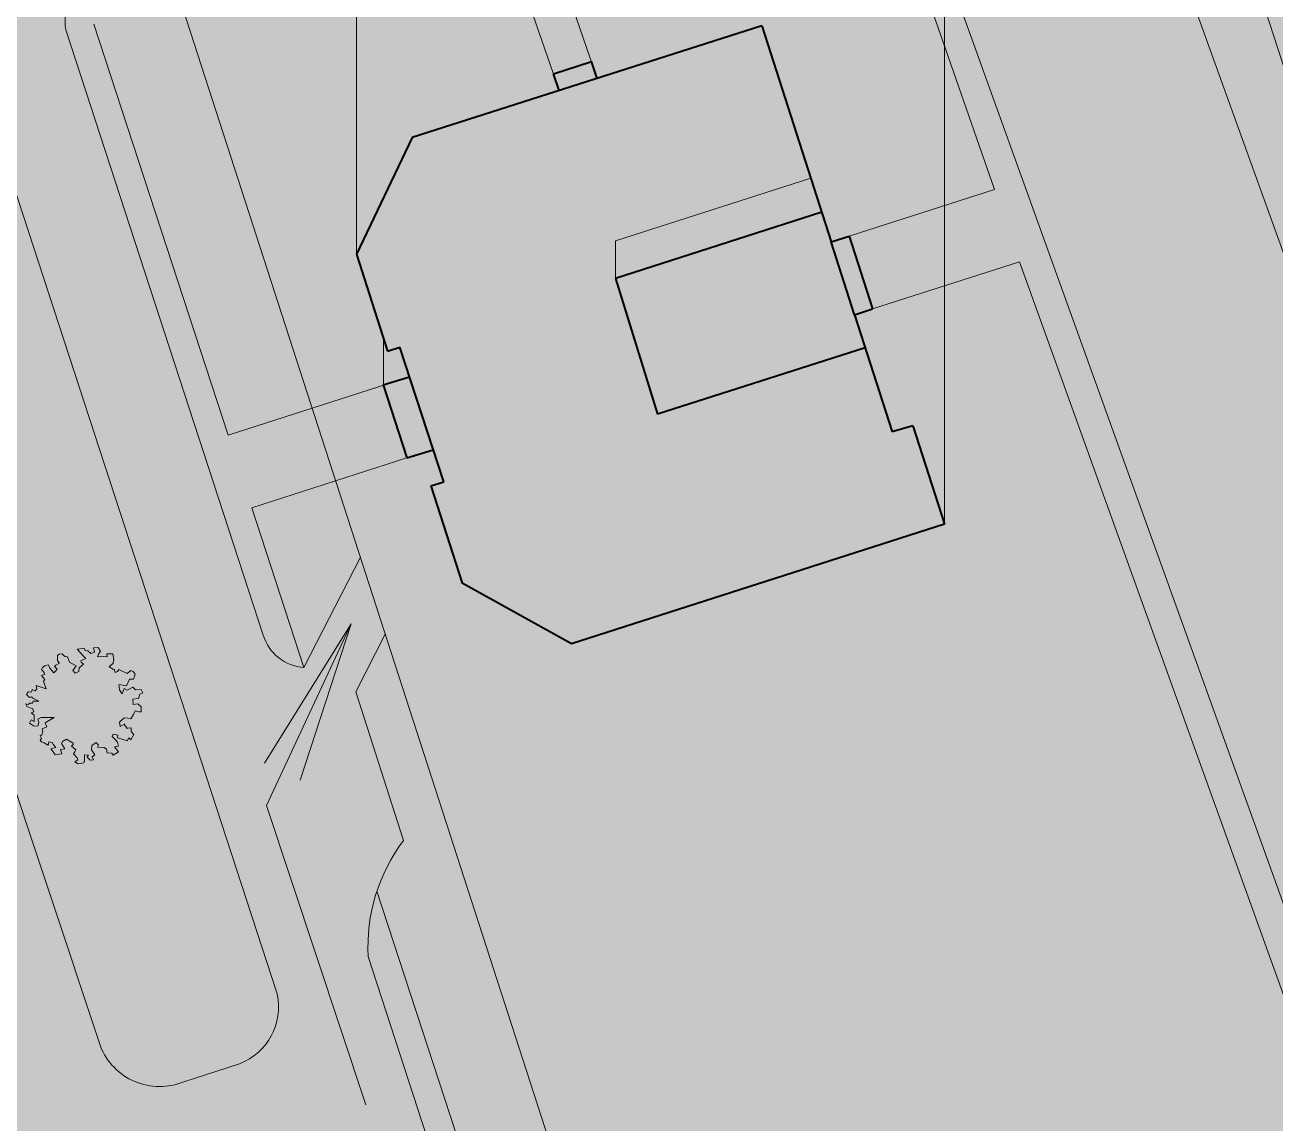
# Model space of a CAD drawing. Header units: millimetres. Extents: x 145836 to 266027, y 108786 to 206069.
# Drawn here: x 158322 to 164393, y 130783 to 136117 of the extents above; entities that cross this region are included whole.
import ezdxf

# ---------------------------------------------------------------- set-up
doc = ezdxf.new("R2010")
doc.units = ezdxf.units.MM
doc.layers.get('0').update_dxf_attribs({"color": 250})

msp = doc.modelspace()

# ---------------------------------------------------------------- hatches: boundary and pattern name
at = {"lineweight": 13}
h = msp.add_hatch(color=5, dxfattribs=at)
h.set_gradient(color1=(194, 223, 180), color2=(197, 224, 184), centered=1, one_color=1, tint=0.8)
h.paths.add_polyline_path([(166933.1, 141319.5, 0.354307), (167176.9, 141662.2), (167124.4, 142051.3, 0.374648), (166744.4, 142345.8), (155955.9, 140944, 0.443182), (155615.1, 140398), (158688.2, 131156, 0.375268), (159051, 130969.7), (159363, 131071.5, 0.375129), (159546.4, 131410.3), (156950.9, 139366.8, -0.572776), (157409.8, 140061), (160112.5, 140418.2), (160203.1, 140607.8), (161900.9, 141151.9), (162054.3, 140674.8)])
h.paths.add_polyline_path([(167102.2, 140139, 0.742749), (167005.1, 140859.1), (162203.5, 140210.6), (162429.1, 139508.6)])
h.paths.add_polyline_path([(157735.8, 139607.3, 0.43561), (157497.5, 139229.6), (158300.3, 136768.6, 0.322783), (158485.3, 136656.7), (158896.6, 136791.2), (158783.1, 137142.1), (159932.4, 137513.8), (159932.4, 139903.9)], flags=17)
at = {"lineweight": 20}
h = msp.add_hatch(color=254, dxfattribs=at)
h.paths.add_polyline_path([(159932.4, 140041.1), (160112.5, 140418.2), (157233.8, 140037.7, 0.293439), (156904.7, 139633.5), (157930.3, 139633.5), (159932.4, 139903.9)])
h.paths.add_polyline_path([(159007.4, 136448.7), (158896.6, 136791.2), (158567.4, 136683.6, -0.512429), (158290.3, 136799.3), (157497.5, 139229.6, -0.466932), (157767.2, 139611.5), (157930.3, 139633.5), (156904.7, 139633.5, 0.071899), (156908.9, 139495.6), (158704.9, 133990.2), (159206.6, 133990.2), (158520.2, 136094.4, -0.36162), (158649.6, 136331.9)])
h = msp.add_hatch(color=254, dxfattribs=at)
h.paths.add_polyline_path([(171272.5, 137755.7), (171272.5, 139434.4), (169225.4, 137152.2), (169464.5, 136926.9, -0.394827), (169464.5, 136620.6), (169149.9, 136269.9), (169582.5, 135862.3, -0.029779), (169613.4, 135906)])
h.paths.add_polyline_path([(163635.3, 137227.7), (163323.1, 137125.8, -0.38277), (163054.9, 137258.8), (162787.3, 138001.9), (162787.3, 136420.3), (163662.4, 133990.2), (164801.1, 133990.2)])
h.paths.add_polyline_path([(166528.4, 133990.2), (166389.3, 133990.2), (165568.1, 133074.7), (165807.2, 132849.4, -0.394827), (165807.2, 132543.1), (165600.4, 132312.6), (165809.8, 131665.4), (166528.4, 132466.6)])
at = {"lineweight": 13}
h = msp.add_hatch(color=252, dxfattribs=at)
h.paths.add_polyline_path([(162787.3, 138001.9), (162646.9, 138391.9), (162136.7, 138226.9), (162200, 138051.2, -0.286235), (162135.6, 137850.5), (159932.4, 137130), (159932.4, 136750.4), (162243.2, 137504.2, -0.357663), (162432.9, 137404.4), (162787.3, 136420.3)])
h.paths.add_polyline_path([(162787.3, 138437.3), (162646.9, 138391.9), (162787.3, 138001.9)])
h.paths.add_polyline_path([(160740.2, 136900.1), (162199.8, 137376.2, -0.393064), (162343.2, 137295.7), (162787.3, 136018.3), (162787.3, 136420.3), (162432.9, 137404.4, 0.357663), (162243.2, 137504.2), (159932.4, 136750.4), (159932.4, 136636.5), (160557.6, 136840.5), (160888.4, 135880.3), (161072.9, 135939.4)])
h.paths.add_polyline_path([(160557.6, 136840.5), (159932.4, 136636.5), (159932.4, 135003.4), (160203.1, 135570.1), (160916.5, 135798.7), (160888.4, 135880.3)])
h.paths.add_polyline_path([(161072.9, 135939.4), (160888.4, 135880.3), (160916.5, 135798.7), (161101.2, 135857.9)], flags=17)
h.paths.add_polyline_path([(162341.3, 137301.2, 0.379317), (162199.8, 137376.2), (160740.2, 136900.1), (161072.9, 135939.4), (161073.1, 135939.5), (161101.2, 135857.9), (161900.9, 136114.1), (162237.3, 135064.2), (162324.5, 135092.1), (162787.3, 135240.4), (162787.3, 136018.3)])
at = {"lineweight": 20}
h = msp.add_hatch(color=256, dxfattribs=at)
h.set_gradient(color1=(194, 223, 180), color2=(197, 224, 184), centered=1, one_color=1, tint=0.8)
h.paths.add_polyline_path([(166396.5, 136138.1), (165373.6, 136138.1), (165536.8, 135685), (166089.7, 135867.3), (166106.9, 135815.3)], flags=17)
h.paths.add_polyline_path([(165549.5, 134794.2), (165282.8, 135601.2), (165485, 135667.9), (165315.6, 136138.1), (165089.4, 136138.1), (164514.4, 137734.9), (163910.2, 137537.8), (165600.4, 132312.6), (165813.4, 132550.1, 0.38277), (165807.2, 132849.4), (165568.1, 133074.7), (166528.4, 134145.3), (166528.4, 135199.1), (166996.3, 136273.1), (167251.5, 136032.6), (167251.5, 136543.9), (167445.4, 136642.5), (167159.8, 136908.6), (166126.4, 135756.4), (166356.4, 135060.4)])
h = msp.add_hatch(color=256, dxfattribs=at)
h.set_gradient(color1=(194, 223, 180), color2=(197, 224, 184), centered=1, one_color=1, tint=0.8)
h.paths.add_polyline_path([(163910.2, 137537.8), (163054.9, 137258.8, 0.38277), (163323.1, 137125.8), (163635.3, 137227.7), (164874.1, 133787.7), (164564, 133656.6, 0.35404), (164444, 133401.4), (164883.3, 132181.2, 0.532278), (165397.2, 132086.1), (165600.4, 132312.6)])
h = msp.add_hatch(color=254, dxfattribs=at)
h.paths.add_polyline_path([(156748.8, 136988.3), (156748.8, 134210.1, -0.063744), (156777.2, 134140.4), (156827.3, 133990.2), (157745.7, 133990.2)])
h.paths.add_polyline_path([(157745.7, 133990.2), (156827.3, 133990.2), (158226.5, 129798.1, -0.342133), (158060.7, 129491.9), (157959.9, 129458.2), (157959.9, 128260.9), (158016.4, 128098), (158363.9, 128098), (158066.9, 128988.7, -0.344228), (158145.7, 129133), (158317.5, 129190.3, -0.33474), (158451.7, 129123.3), (158793.9, 128098), (159714.6, 128098), (159020.4, 130160.4, -0.454595), (159266.1, 130591.6), (159482.5, 130662.2, -0.364982), (159857.6, 130456.4), (160627, 128098), (161128.7, 128098), (159988.8, 131592.6, -0.175968), (160160.3, 132156.5), (159928.8, 132878.2), (160071.9, 133158), (159950.7, 133532.5), (159676.9, 132996.8, -0.313709), (159479.4, 133154), (159206.6, 133990.2), (158704.9, 133990.2), (159546.4, 131410.3, -0.375129), (159363, 131071.5), (159093.2, 130983.5, -0.416721), (158688.2, 131156)])
at = {"lineweight": 20, "true_color": 0xfff1c7}
h = msp.add_hatch(color=254, dxfattribs=at)
h.paths.add_polyline_path([(162787.3, 136420.3), (162787.3, 136018.3), (163030.6, 135318.4), (162787.3, 135240.4), (162787.3, 134849.7), (163152.8, 134966.8), (165383.2, 128766.8), (165526.6, 128813.2)])
h.paths.add_polyline_path([(159716.6, 134256.4), (159308.6, 134125.7), (158657, 136120.7, -0.369789), (158741.9, 136248.2), (159040.7, 136345.7), (159007.4, 136448.7), (158649.6, 136331.9, 0.36162), (158520.2, 136094.4), (159482.8, 133143.6, 0.300185), (159676.9, 132996.8), (159424, 133771.9), (159830.7, 133903.5)])
h.paths.add_polyline_path([(159932.4, 136636.5), (159932.4, 136750.4), (159007.4, 136448.7), (159040.7, 136345.7)])
at = {"lineweight": 13}
h = msp.add_hatch(color=5, dxfattribs=at)
h.set_gradient(color1=(194, 223, 180), color2=(197, 224, 184), centered=1, one_color=1, tint=0.8)
h.paths.add_polyline_path([(159716.6, 134256.4), (160062.8, 134367.4), (160062.2, 134369.4), (160062.8, 134369.6), (160062.8, 134596.4), (159932.4, 135003.4), (159932.4, 136636.5), (159040.7, 136345.7)])
h.paths.add_polyline_path([(159308.6, 134125.7), (159716.6, 134256.4), (159040.7, 136345.7), (158732.9, 136245.2, 0.347053), (158657, 136120.7)])
at = {"lineweight": 20, "true_color": 0xb5b5b5}
h = msp.add_hatch(color=253, dxfattribs=at)
h.paths.add_polyline_path([(161190.8, 134886.7), (161190.8, 135069.4), (162138.4, 135373), (161900.9, 136114.1), (160203.1, 135570.1), (159932.4, 135003.4), (160083, 134533.7), (160142.2, 134551.7), (160355.6, 133897.7), (160292.9, 133878.4), (160444.5, 133405.4), (160976.1, 133111.6), (162787.3, 133692), (162633.9, 134170.5), (162533.1, 134141.4), (162402.2, 134549.9), (161393.9, 134226.8)])
h.paths.add_polyline_path([(162402.2, 134549.9), (162350.9, 134709.9), (162237.3, 135064.2), (162191.5, 135207.4), (161190.8, 134886.7), (161393.9, 134226.8)], flags=16)
at = {"lineweight": 13}
h = msp.add_hatch(color=5, dxfattribs=at)
h.set_gradient(color1=(194, 223, 180), color2=(197, 224, 184), centered=1, one_color=1, tint=0.8)
h.paths.add_polyline_path([(162787.3, 136018.3), (162787.3, 135240.4), (163030.6, 135318.4)])
at = {"lineweight": 20}
for color, points in [(252, [(162191.5, 135207.4), (162138.4, 135373), (161190.8, 135069.4), (161190.8, 134886.7)]), (253, [(160189.1, 134407.9), (160062.8, 134369.6), (160062.8, 134367.4), (160175.8, 134015), (160304.5, 134054.1)]), (254, [(165809.8, 131665.4), (165600.4, 132312.6), (165397.2, 132086.1, -0.532278), (164883.3, 132181.2), (164444, 133401.4, -0.38277), (164584.9, 133665.4), (164874.1, 133787.7), (164801.1, 133990.2), (163662.4, 133990.2), (165526.6, 128813.2), (166036.8, 128978.3), (165575.4, 130259.4, -0.201682), (165683, 131524.1)])]:
    msp.add_hatch(color=color, dxfattribs=at).paths.add_polyline_path(points)
at = {"lineweight": 13}
h = msp.add_hatch(color=252, dxfattribs=at)
h.paths.add_polyline_path([(162324.5, 135092.1), (162237.3, 135064.2), (162350.9, 134709.9), (162438.1, 134737.8)])
h.paths.add_polyline_path([(162787.3, 135240.4), (162324.5, 135092.1), (162438.1, 134737.8), (162787.3, 134849.7)])
h.paths.add_polyline_path([(162787.3, 134849.7), (162438.1, 134737.8), (162350.9, 134709.9), (162533.1, 134141.4), (162633.9, 134170.5), (162787.3, 133692)])
h = msp.add_hatch(color=256, dxfattribs=at)
h.dxf.hatch_style = 1
h.set_gradient(color1=(194, 223, 180), color2=(197, 224, 184), centered=1, one_color=1, tint=0.8)
h.paths.add_polyline_path([(163152.8, 134966.8), (162787.3, 134849.7), (162787.3, 133692), (160976.1, 133111.6), (160444.5, 133405.4), (160292.9, 133878.4), (160355.6, 133897.7), (160304.5, 134054.1), (160175.8, 134015), (159830.7, 133903.5), (160686.5, 131257.9), (164088.6, 132365.6)])
msp.add_hatch(color=252, dxfattribs=at).paths.add_polyline_path([(160142.2, 134551.7), (160083, 134533.7), (160062.8, 134596.4), (160062.8, 134369.6), (160189.1, 134407.9)])
at = {"lineweight": 20, "true_color": 0xfff1c7}
for points in [[(159830.7, 133903.5), (160175.8, 134015), (160062.8, 134367.4), (159716.6, 134256.4)], [(160031.4, 131910.1, 0.093584), (159988.8, 131592.6), (161662.5, 126461.8, 0.388606), (162005.8, 126294.2), (163943, 126943, 0.229501), (164124.7, 127126.7), (161978.5, 126410.4, -0.375346), (161788.1, 126525)]]:
    msp.add_hatch(color=254, dxfattribs=at).paths.add_polyline_path(points)
at = {"lineweight": 40, "true_color": 0xb5b5b5}
msp.add_hatch(color=253, dxfattribs=at).paths.add_polyline_path([(160189.1, 134407.9), (160062.8, 134369.6), (160062.8, 134367.4), (160175.8, 134015), (160304.5, 134054.1)])
at = {"lineweight": 13}
h = msp.add_hatch(color=5, dxfattribs=at)
h.set_gradient(color1=(194, 223, 180), color2=(197, 224, 184), centered=1, one_color=1, tint=0.8)
h.paths.add_polyline_path([(159830.7, 133903.5), (159424, 133771.9), (159676.9, 132996.8), (159950.7, 133532.5)])
h = msp.add_hatch(color=256, dxfattribs=at)
h.paths.add_polyline_path([(159906.7, 133208.5), (159484.6, 132530.9), (159571.7, 132490.3)])
h.paths.add_polyline_path([(159906.7, 133208.5), (159571.7, 132490.3), (159658.9, 132449.6)])
h = msp.add_hatch(color=5, dxfattribs=at)
h.set_gradient(color1=(194, 223, 180), color2=(197, 224, 184), centered=1, one_color=1, tint=0.8)
h.paths.add_polyline_path([(165679.4, 127645.6, 0.35438), (165745, 127761.1), (165383.2, 128766.8), (164822.5, 128585.5), (164404.1, 128156.4), (164635.2, 127455.7, 0.133977), (164745.7, 127333.9)])
h.paths.add_polyline_path([(164124.7, 127126.7, 0.144605), (164131.7, 127294.5), (163864.4, 128104.9), (164107.4, 128354.1), (161860.9, 127627.5), (160071.9, 133158), (159928.8, 132878.2), (160160.3, 132156.5, 0.081049), (160031.4, 131910.1), (161788.6, 126523.5, 0.37267), (161978.5, 126410.4)])
at = {"lineweight": 20, "true_color": 0xfcfcfc}
h = msp.add_hatch(color=7, dxfattribs=at)
h.set_gradient(color1=(194, 223, 180), color2=(197, 224, 184), centered=1, one_color=1, tint=0.8)
h.paths.add_polyline_path([(164088.6, 132365.6), (160686.5, 131257.9), (161860.9, 127627.5), (165383.2, 128766.8)])

# ---------------------------------------------------------------- linework, layer by layer
at = {"lineweight": 20}
for p, q in [((155615.1, 140398), (158688.2, 131156)), ((156908.9, 139495.6), (159546.4, 131410.3)), ((163540.4, 138680.9), (166618.2, 129166.3)), ((162432.9, 137404.4), (165903.8, 127765.9)), ((162341.3, 137301.2), (163030.6, 135318.4)), ((163635.3, 137227.7), (164874.1, 133787.7)), ((158783.1, 137142.1), (161860.9, 127627.5)), ((160740.2, 136900.1), (161101.2, 135857.9)), ((160557.6, 136840.5), (160916.5, 135798.7)), ((158520.2, 136094.4), (159479.4, 133154)), ((158657, 136120.7), (159308.6, 134125.7)), ((162324.5, 135092.1), (163030.6, 135318.4)), ((163152.8, 134966.8), (165745, 127761.1)), ((159308.6, 134125.7), (160129.4, 134388.7)), ((159424, 133771.9), (159676.9, 132996.8)), ((160031.4, 131910.1), (161788.6, 126523.5)), ((159988.8, 131592.6), (161662.5, 126461.8)), ((159093.2, 130983.5), (159363, 131071.5))]:
    msp.add_line(p, q, dxfattribs=at)
at = {"color": 252, "lineweight": 9}
for p, q in [((159932.4, 135003.4), (159932.4, 140041.1)), ((162787.3, 133692), (162787.3, 138729.7))]:
    msp.add_line(p, q, dxfattribs=at)
at = {"lineweight": 40}
for p, q in [((161900.9, 136114.1), (160203.1, 135570.1)), ((161900.9, 136114.1), (162237.3, 135064.2)), ((160888.4, 135880.3), (161073.1, 135939.5)), ((161101.2, 135857.9), (161073.1, 135939.5)), ((160916.5, 135798.7), (160888.4, 135880.3)), ((160203.1, 135570.1), (159932.4, 135003.4)), ((162191.5, 135207.4), (161190.8, 134886.7)), ((162237.3, 135064.2), (162324.5, 135092.1)), ((162324.5, 135092.1), (162438.1, 134737.8)), ((162350.9, 134709.9), (162237.3, 135064.2)), ((159932.4, 135003.4), (160083, 134533.7)), ((161190.8, 134886.7), (161393.9, 134226.8)), ((162350.9, 134709.9), (162438.1, 134737.8)), ((162350.9, 134709.9), (162533.1, 134141.4)), ((160083, 134533.7), (160142.2, 134551.7)), ((160355.6, 133897.7), (160142.2, 134551.7)), ((162402.2, 134549.9), (161393.9, 134226.8)), ((160062.2, 134369.4), (160189.1, 134407.9)), ((160062.2, 134369.4), (160175.8, 134015)), ((162633.9, 134170.5), (162533.1, 134141.4)), ((162633.9, 134170.5), (162787.3, 133692)), ((160175.8, 134015), (160304.5, 134054.1)), ((160292.9, 133878.4), (160355.6, 133897.7)), ((160292.9, 133878.4), (160444.5, 133405.4)), ((162787.3, 133692), (160976.1, 133111.6)), ((160976.1, 133111.6), (160444.5, 133405.4))]:
    msp.add_line(p, q, dxfattribs=at)
at = {"color": 252, "lineweight": 20}
for p in [(162138.4, 135373), (161190.8, 134886.7)]:
    msp.add_line(p, (161190.8, 135069.4), dxfattribs=at)
at = {"lineweight": 13}
for p, q in [((163152.8, 134966.8), (162438.1, 134737.8)), ((160175.8, 134015), (159424, 133771.9)), ((159950.7, 133532.5), (159676.9, 132996.8)), ((159906.7, 133208.5), (159484.6, 132530.9)), ((159906.7, 133208.5), (159494.9, 132325.5)), ((159906.7, 133208.5), (159658.9, 132449.6)), ((160071.9, 133158), (159928.8, 132878.2)), ((158600.6, 133088.2), (158575.6, 133085.8)), ((158609, 133089.4), (158600.6, 133088.2)), ((158614.9, 133078.7), (158609, 133089.4)), ((158676.9, 133094.2), (158654.3, 133091.8)), ((158654.3, 133091.8), (158659, 133071.5)), ((158688.8, 133073.9), (158676.9, 133094.2)), ((158488.6, 133060.8), (158479.1, 133054.9)), ((158479.1, 133054.9), (158479.1, 133028.7)), ((158479.1, 133028.7), (158489.8, 133016.8)), ((158502.9, 133062), (158488.6, 133060.8)), ((158516, 133050.1), (158502.9, 133062)), ((158529.1, 133047.7), (158516, 133050.1)), ((158538.7, 133021.5), (158529.1, 133047.7)), ((158575.6, 133085.8), (158605.4, 133051.3)), ((158617.3, 133040.6), (158593.5, 133028.7)), ((158593.5, 133028.7), (158594.7, 133022.7)), ((158605.4, 133051.3), (158617.3, 133040.6)), ((158626.9, 133077.5), (158614.9, 133078.7)), ((158642.4, 133064.4), (158626.9, 133077.5)), ((158659, 133071.5), (158642.4, 133064.4)), ((158674.5, 133047.7), (158680.5, 133064.4)), ((158701.9, 133050.1), (158674.5, 133047.7)), ((158680.5, 133064.4), (158688.8, 133073.9)), ((158721, 133047.7), (158701.9, 133050.1)), ((158748.4, 133062), (158719.8, 133063.2)), ((158719.8, 133063.2), (158721, 133047.7)), ((158753.2, 133035.8), (158748.4, 133062)), ((158749.6, 133016.8), (158753.2, 133035.8)), ((158406.4, 132996.5), (158401.6, 132985.8)), ((158401.6, 132985.8), (158414.7, 132972.7)), ((158418.3, 133004.9), (158406.4, 132996.5)), ((158414.7, 132972.7), (158415.9, 132962)), ((158421.9, 133006.1), (158418.3, 133004.9)), ((158436.2, 133009.6), (158421.9, 133006.1)), ((158442.2, 132993), (158436.2, 133009.6)), ((158461.2, 132970.4), (158442.2, 132993)), ((158473.1, 132982.3), (158461.2, 132970.4)), ((158471.9, 133007.3), (158464.8, 133001.3)), ((158464.8, 133001.3), (158477.9, 132988.2)), ((158489.8, 133016.8), (158471.9, 133007.3)), ((158477.9, 132988.2), (158473.1, 132982.3)), ((158570.9, 133003.7), (158538.7, 133021.5)), ((158554.2, 132981.1), (158570.9, 133003.7)), ((158564.9, 132969.2), (158554.2, 132981.1)), ((158582.8, 132976.3), (158564.9, 132969.2)), ((158585.2, 132994.2), (158582.8, 132976.3)), ((158605.4, 133012), (158585.2, 132994.2)), ((158594.7, 133022.7), (158605.4, 133012)), ((158730.5, 132998.9), (158749.6, 133016.8)), ((158752, 132987), (158730.5, 132998.9)), ((158755.6, 132988.2), (158752, 132987)), ((158760.3, 132971.5), (158755.6, 132988.2)), ((158771.1, 132977.5), (158760.3, 132971.5)), ((158778.2, 132987), (158771.1, 132977.5)), ((158817.5, 132966.8), (158778.2, 132987)), ((158835.4, 132981.1), (158817.5, 132966.8)), ((158847.3, 132976.3), (158835.4, 132981.1)), ((158856.9, 132964.4), (158847.3, 132976.3)), ((158424.9, 132893.3), (158376.2, 132909.5)), ((158376.2, 132909.5), (158379.9, 132893.4)), ((158415.9, 132962), (158402.8, 132957.3)), ((158402.8, 132957.3), (158418.3, 132938.2)), ((158418.3, 132938.2), (158411.2, 132929.9)), ((158411.2, 132929.9), (158424.9, 132893.3)), ((158780.6, 132888.2), (158778.2, 132913.2)), ((158778.2, 132913.2), (158815.1, 132907.3)), ((158815.1, 132907.3), (158829.4, 132939.4)), ((158829.4, 132939.4), (158848.5, 132939.4)), ((158848.5, 132939.4), (158856.9, 132964.4)), ((158337.4, 132878.5), (158329.2, 132865.1)), ((158329.2, 132865.1), (158343.4, 132851)), ((158353.8, 132877), (158337.4, 132878.5)), ((158343.4, 132851), (158353.8, 132853.9)), ((158357.5, 132889.6), (158353.8, 132877)), ((158353.8, 132853.9), (158360.5, 132846.5)), ((158371, 132883), (158357.5, 132889.6)), ((158360.5, 132846.5), (158388.9, 132833.2)), ((158379.9, 132893.4), (158371, 132883)), ((158793.7, 132868), (158780.6, 132888.2)), ((158803.2, 132894.2), (158793.7, 132868)), ((158817.5, 132885.8), (158803.2, 132894.2)), ((158844.9, 132900.1), (158817.5, 132885.8)), ((158858, 132888.2), (158844.9, 132900.1)), ((158846.1, 132841.8), (158873.5, 132845.3)), ((158885.5, 132889.4), (158858, 132888.2)), ((158873.5, 132845.3), (158879.5, 132866.8)), ((158879.5, 132866.8), (158893.8, 132873.9)), ((158893.8, 132873.9), (158885.5, 132889.4)), ((159928.8, 132878.2), (160160.3, 132156.5)), ((159928.8, 132878.2), (160160.3, 132156.5)), ((158336.7, 132816), (158326.3, 132819)), ((158326.3, 132819), (158330, 132806.3)), ((158330, 132806.3), (158346.4, 132800.4)), ((158345.6, 132822.7), (158336.7, 132816)), ((158358.3, 132823.4), (158345.6, 132822.7)), ((158346.4, 132800.4), (158359, 132797.4)), ((158362, 132832.4), (158358.3, 132823.4)), ((158359, 132797.4), (158365, 132781)), ((158388.9, 132833.2), (158362, 132832.4)), ((158847.3, 132816.8), (158846.1, 132841.8)), ((158870, 132820.3), (158847.3, 132816.8)), ((158848.6, 132768.1), (158857.5, 132785.2)), ((158857.5, 132785.2), (158874.6, 132780.7)), ((158886.6, 132804.9), (158870, 132820.3)), ((158885.8, 132781.5), (158886.6, 132804.9)), ((158352.3, 132742.8), (158343.4, 132725.7)), ((158343.4, 132725.7), (158363.5, 132712.3)), ((158365, 132781), (158352.3, 132776.5)), ((158352.3, 132776.5), (158366.5, 132765.4)), ((158365.7, 132733.9), (158352.3, 132742.8)), ((158366.5, 132765.4), (158365.7, 132733.9)), ((158383.6, 132711.6), (158388.8, 132729.4)), ((158384.4, 132745.8), (158400.8, 132754)), ((158388.8, 132729.4), (158384.4, 132745.8)), ((158400.8, 132754), (158464.2, 132753.1)), ((158464.2, 132753.1), (158419.4, 132727.2)), ((158419.4, 132727.2), (158428.3, 132707.9)), ((158781.6, 132730.1), (158803.9, 132752.4)), ((158783.8, 132710), (158781.6, 132730.1)), ((158803.9, 132752.4), (158821.8, 132749.5)), ((158821.8, 132749.5), (158835.9, 132747.2)), ((158835.9, 132747.2), (158848.6, 132768.1)), ((158874.6, 132780.7), (158885.8, 132781.5)), ((158363.5, 132712.3), (158383.6, 132711.6)), ((158403.7, 132669.9), (158395.5, 132664.7)), ((158395.5, 132664.7), (158402.2, 132651.3)), ((158408.9, 132684.8), (158403.7, 132669.9)), ((158428.3, 132707.9), (158406, 132698.9)), ((158406, 132698.9), (158408.9, 132684.8)), ((158745.1, 132660.9), (158750.3, 132672.8)), ((158750.3, 132672.8), (158773.4, 132666.9)), ((158773.4, 132666.9), (158770.4, 132654.2)), ((158806.1, 132721.9), (158783.8, 132710)), ((158803.2, 132720.4), (158806.1, 132721.9)), ((158818, 132699.6), (158803.2, 132720.4)), ((158821, 132701.1), (158818, 132699.6)), ((158838.2, 132702.6), (158821, 132701.1)), ((158836.7, 132645.3), (158850.8, 132671.3)), ((158837.4, 132684.7), (158838.2, 132702.6)), ((158850.8, 132671.3), (158837.4, 132684.7)), ((158402.2, 132651.3), (158396.3, 132641.6)), ((158396.3, 132641.6), (158402.2, 132634.9)), ((158402.2, 132634.9), (158414.2, 132630.5)), ((158414.2, 132630.5), (158433.5, 132618.6)), ((158433.5, 132618.6), (158436.5, 132623.8)), ((158436.5, 132623.8), (158438, 132635.7)), ((158438, 132635.7), (158454.4, 132632)), ((158472.3, 132607.4), (158447.7, 132600.7)), ((158454.4, 132632), (158459.6, 132620)), ((158459.6, 132620), (158472.3, 132607.4)), ((158499.1, 132626.6), (158503.6, 132636.3)), ((158514.8, 132601.3), (158499.1, 132626.6)), ((158503.6, 132636.3), (158523.7, 132648.9)), ((158523.7, 132648.9), (158556.5, 132628.1)), ((158555.7, 132621.4), (158547.5, 132614.7)), ((158547.5, 132614.7), (158569.1, 132596.1)), ((158556.5, 132628.1), (158555.7, 132621.4)), ((158645.1, 132596.1), (158647.3, 132616.9)), ((158647.3, 132616.9), (158668.2, 132631.8)), ((158668.2, 132631.8), (158679.4, 132618.4)), ((158679.4, 132618.4), (158673.4, 132609.5)), ((158673.4, 132609.5), (158706.9, 132608)), ((158706.9, 132608), (158718.1, 132599.1)), ((158760.7, 132644.6), (158745.1, 132660.9)), ((158757, 132611.1), (158776.3, 132614.8)), ((158775.6, 132587.3), (158757, 132611.1)), ((158771.9, 132633.4), (158760.7, 132644.6)), ((158770.4, 132654.2), (158818.8, 132640.1)), ((158776.3, 132614.8), (158771.9, 132633.4)), ((158818.8, 132640.1), (158827, 132654.2)), ((158827, 132654.2), (158836.7, 132645.3)), ((158447.7, 132600.7), (158455.9, 132591.8)), ((158455.9, 132591.8), (158467.8, 132572.3)), ((158467.8, 132572.3), (158500.6, 132576.8)), ((158493.9, 132597.6), (158514.8, 132601.3)), ((158500.6, 132576.8), (158493.9, 132597.6)), ((158563.9, 132586.4), (158557.2, 132577.5)), ((158557.2, 132577.5), (158575.1, 132558.2)), ((158578.8, 132548.5), (158563.2, 132538.1)), ((158569.1, 132596.1), (158563.9, 132586.4)), ((158575.1, 132558.2), (158578.8, 132548.5)), ((158607.1, 132533.6), (158610.1, 132542.5)), ((158610.1, 132542.5), (158610.1, 132571.6)), ((158610.1, 132571.6), (158630.2, 132570.1)), ((158630.2, 132570.1), (158623.5, 132561.1)), ((158623.5, 132561.1), (158638.4, 132545.5)), ((158638.4, 132545.5), (158654.8, 132548.5)), ((158661.5, 132571.6), (158645.1, 132596.1)), ((158648.8, 132561.9), (158661.5, 132571.6)), ((158654.8, 132548.5), (158648.8, 132561.9)), ((158718.1, 132599.1), (158721.8, 132582)), ((158721.8, 132582), (158744.2, 132579.7)), ((158744.2, 132579.7), (158749.4, 132570.8)), ((158749.4, 132570.8), (158775.6, 132587.3)), ((158563.2, 132538.1), (158579.6, 132528.4)), ((158579.6, 132528.4), (158607.1, 132533.6)), ((159494.9, 132325.5), (159977.4, 130872.3))]:
    msp.add_line(p, q, dxfattribs=at)
at = {"color": 252, "lineweight": 13}
msp.add_line((160062.8, 134367.4), (160062.8, 134596.4), dxfattribs=at)
at = {"lineweight": 20}
for centre, radius, start, end in [((158727.7, 136135.4), 211.5, 111.66411, 191.18812), ((159691.1, 133217.3), 221, 196.65079, 266.31915), ((159260.7, 131346), 292.9, 290.44838, 12.6985), ((158976.2, 131270.5), 310, 201.68297, 292.17304)]:
    msp.add_arc(centre, radius, start, end, dxfattribs=at)
at = {"lineweight": 13}
msp.add_arc((160850.9, 131638.4), 863.4, 143.12407, 183.0443, dxfattribs=at)

doc.saveas('drawing.dxf')
